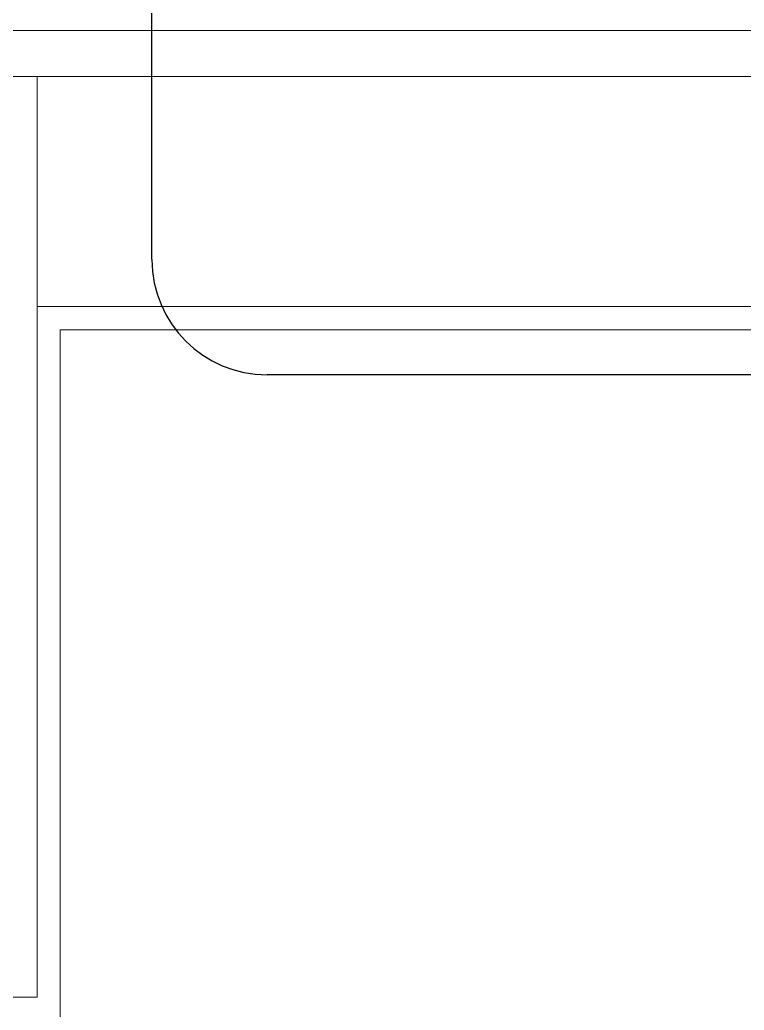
# Model space of a CAD drawing. Extents: x -2050 to 29725, y -1777 to 6820.
# Drawn here: x 1261 to 1323.9, y 3803.9 to 3889.9 of the extents above; entities that cross this region are included whole.
import ezdxf

# ---------------------------------------------------------------- set-up
doc = ezdxf.new("R2010")
doc.units = 0
doc.header["$LTSCALE"] = 25
doc.header["$MEASUREMENT"] = 0
doc.layers.get('0').update_dxf_attribs({"color": 9, "lineweight": 9})
for name, color, linetype, lineweight in [('00', 9, 'Continuous', 9), ('01', 9, 'Continuous', 9), ('10', 9, 'Continuous', 9), ('14', 9, 'Continuous', 9), ('33', 9, 'BATTING', 9), ('40B', 9, 'Continuous', 9), ('DATA TAVAN', 160, 'Continuous', 30)]:
    doc.layers.add(name, color=color, linetype=linetype, lineweight=lineweight)
doc.linetypes.add('BATTING', pattern='A,0.0001,-0.1,[134,ltypeshp.shx,S=0.1,R=0,X=-0.1,Y=0],-0.2,[134,ltypeshp.shx,S=0.1,R=180,X=0.1,Y=0],-0.1', length=0.4001)

# ---------------------------------------------------------------- blocks, each defined once
blk = doc.blocks.new('p-kolon_80x80')
blk.add_lwpolyline([(-40, -40), (40, -40), (40, 40), (-40, 40)], close=True)
blk = doc.blocks.new('p-zemin kat')
at = {"layer": '00'}
blk.add_lwpolyline([(1380, 3865), (1262.5, 3865), (1262.5, 3885), (1380, 3885)], close=True, dxfattribs=at)
at = {"layer": '14'}
blk.add_lwpolyline([(1184.5, 3760.388), (1184.5, 3803), (1264.5, 3803), (1264.5, 3863), (1382, 3863), (1382, 3879.3)], dxfattribs=at)
at = {"layer": '33', "ltscale": 0.4}
blk.add_lwpolyline([(1379.968, 3888.99), (1158.37, 3889), (1158.505, 3760), (1158.505, 3760)], dxfattribs=at)
at = {"layer": '40B'}
blk.add_lwpolyline([(2222.5, 2815), (2222.5, 3885), (1162.5, 3885), (1162.5, 2865), (1162.5, 2865), (1162.5, 2815), (2222.5, 2815)], close=True, dxfattribs=at)
at = {"layer": '01'}
blk.add_blockref('p-kolon_80x80', (1222.5, 3845), dxfattribs=at)

msp = doc.modelspace()

# ---------------------------------------------------------------- linework, layer by layer
at = {"layer": 'DATA TAVAN'}
for p, q in [((1272.474, 3869.085), (1272.474, 3924.324)), ((1630.054, 3859.085), (1282.474, 3859.085))]:
    msp.add_line(p, q, dxfattribs=at)
msp.add_arc((1282.474, 3869.085), 10, 180, 270, dxfattribs=at)

# ---------------------------------------------------------------- block references
at = {"layer": '10'}
msp.add_blockref('p-zemin kat', (0, 0), dxfattribs=at)

doc.saveas('drawing.dxf')
